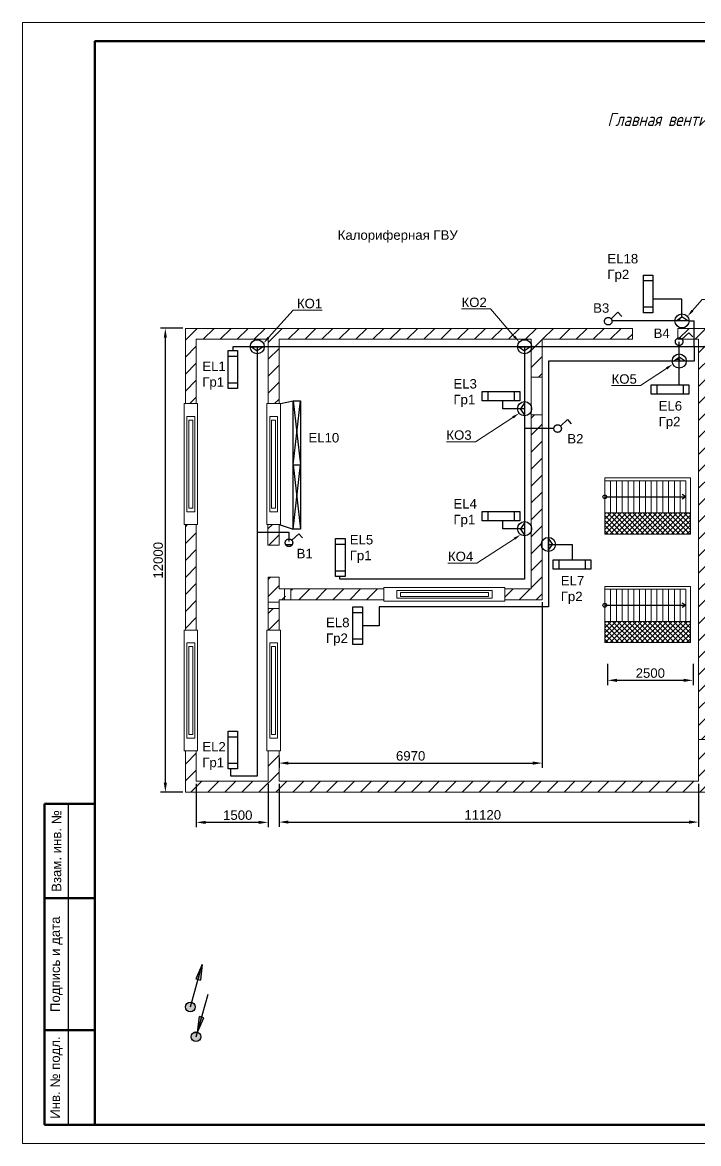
# Model space of a CAD drawing. Header units: millimetres. Extents: x -276 to 1709, y 11 to 936.
# Drawn here: x 843.4 to 1022.5, y 13.7 to 310.7 of the extents above; entities that cross this region are included whole.
import ezdxf
from ezdxf import colors
from ezdxf.entities.mleader import LeaderData, LeaderLine
from ezdxf.math import Vec2, Vec3

# ---------------------------------------------------------------- set-up
doc = ezdxf.new("R2010")
doc.units = ezdxf.units.MM
doc.linetypes.add('ACAD_ISO02W100', pattern=[15, 12, -3])
doc.layers.add('0-рамка', color=7, linetype='Continuous')
doc.layers.add('Ethernet', color=18, linetype='Continuous', lineweight=40)
doc.styles.add('ASU', font='arial.ttf', dxfattribs={"height": 2.5})
doc.styles.get("Standard").update_dxf_attribs({"font": 'arial.ttf'})
doc.styles.add('T_Дренажная_шахта_-Штреки_на_2021г_Стволы_шахты', font='arial.ttf')
doc.linetypes.add('Открытая прокладка', pattern='A,17.5,-1.003632,[130,ltypeshp,S=1.603,R=321.240311,X=0,Y=1.250099],-1.003632,[130,ltypeshp,S=2.5,R=0.000311,X=0,Y=-1.4e-05],-0.996466,[130,ltypeshp,S=1.5985,R=141.440311,X=0,Y=-1.24999],-0.996417,0.5', length=22.000147)
doc.dimstyles.new('ISO-25', dxfattribs={"dimtxt": 2.5, "dimasz": 2.5, "dimexe": 1.25, "dimexo": 0.625, "dimtad": 1, "dimtxsty": 'Standard', "dimcen": 2.5, "dimadec": 0, "dimazin": 0, "dimtfac": 1, "dimtmove": 0, "dimatfit": 3, "dimfxl": 1, "dimarcsym": 0})
pattern_1 = [(0, (0, 0), (0, 6.985), [5.08, -1.905]), (90, (0, 0), (-6.985, 4e-16), [5.08, -1.905])]

# ---------------------------------------------------------------- blocks, each defined once
blk = doc.blocks.new('*D18')
at = {"color": 0, "lineweight": -2, "transparency": 16777216}
for p, q in [((981.07, 157.15), (981.07, 113.25)), ((911.37, 115.9), (911.37, 113.25)), ((913.87, 114.5), (978.57, 114.5))]:
    blk.add_line(p, q, dxfattribs=at)
at = {"color": 0, "transparency": 16777216}
for points in [[(913.87, 114.92), (913.87, 114.08), (911.37, 114.5)], [(978.57, 114.92), (978.57, 114.08), (981.07, 114.5)]]:
    blk.add_solid(points, dxfattribs=at)
at = {"color": 0, "lineweight": 20, "transparency": 16777216, "insert": (946.22, 116.4), "char_height": 2.5, "attachment_point": 5}
blk.add_mtext('6970', dxfattribs=at)
blk = doc.blocks.new('*D19')
at = {"color": 0, "lineweight": -2, "transparency": 16777216}
for p, q in [((998.37, 140.76), (998.37, 135.18)), ((1021.02, 140.76), (1021.02, 135.18)), ((1018.52, 136.43), (1000.87, 136.43))]:
    blk.add_line(p, q, dxfattribs=at)
at = {"color": 0, "transparency": 16777216}
for points in [[(1000.87, 136.84), (1000.87, 136.01), (998.37, 136.43)], [(1018.52, 136.84), (1018.52, 136.01), (1021.02, 136.43)]]:
    blk.add_solid(points, dxfattribs=at)
at = {"color": 0, "lineweight": 20, "transparency": 16777216, "insert": (1009.69, 138.33), "char_height": 2.5, "attachment_point": 5}
blk.add_mtext('2500', dxfattribs=at)
blk = doc.blocks.new('*D20')
at = {"color": 0, "lineweight": -2, "transparency": 16777216}
for p, q in [((885.94, 229.68), (880.02, 229.68)), ((881.27, 109.28), (881.27, 227.18)), ((885.94, 106.78), (880.02, 106.78))]:
    blk.add_line(p, q, dxfattribs=at)
at = {"color": 0, "transparency": 16777216}
for points in [[(880.85, 227.18), (881.68, 227.18), (881.27, 229.68)], [(880.85, 109.28), (881.68, 109.28), (881.27, 106.78)]]:
    blk.add_solid(points, dxfattribs=at)
at = {"color": 0, "lineweight": 20, "transparency": 16777216, "insert": (879.37, 168.23), "char_height": 2.5, "attachment_point": 5, "rotation": 90}
blk.add_mtext('12000', dxfattribs=at)
blk = doc.blocks.new('*D21')
at = {"color": 0, "lineweight": -2, "transparency": 16777216}
for p, q in [((911.37, 109.05), (911.37, 97.63)), ((1022.47, 109.05), (1022.47, 97.63)), ((913.87, 98.88), (1019.97, 98.88))]:
    blk.add_line(p, q, dxfattribs=at)
at = {"color": 0, "transparency": 16777216}
for points in [[(913.87, 99.3), (913.87, 98.47), (911.37, 98.88)], [(1019.97, 99.3), (1019.97, 98.47), (1022.47, 98.88)]]:
    blk.add_solid(points, dxfattribs=at)
at = {"color": 0, "lineweight": 20, "transparency": 16777216, "insert": (965.32, 100.78), "char_height": 2.5, "attachment_point": 5}
blk.add_mtext('11120', dxfattribs=at)
blk = doc.blocks.new('*D22')
at = {"color": 0, "lineweight": -2, "transparency": 16777216}
for p, q in [((889.47, 109.05), (889.47, 97.55)), ((908.47, 109.05), (908.47, 97.55)), ((905.97, 98.8), (891.97, 98.8))]:
    blk.add_line(p, q, dxfattribs=at)
at = {"color": 0, "transparency": 16777216}
for points in [[(891.97, 99.22), (891.97, 98.38), (889.47, 98.8)], [(905.97, 99.22), (905.97, 98.38), (908.47, 98.8)]]:
    blk.add_solid(points, dxfattribs=at)
at = {"color": 0, "lineweight": 20, "transparency": 16777216, "insert": (900.44, 100.7), "char_height": 2.5, "attachment_point": 5}
blk.add_mtext('1500', dxfattribs=at)
blk = doc.blocks.new('*T30')
at = {"layer": '0-рамка', "color": 0, "lineweight": 50, "transparency": 16777216}
for p, q in [((0, 0), (0, 85)), ((0, 85), (13.33, 85)), ((13.33, 0), (13.33, 85)), ((0, 60), (13.33, 60)), ((0, 25), (13.33, 25)), ((0, 0), (13.33, 0))]:
    blk.add_line(p, q, dxfattribs=at)
at = {"layer": '0-рамка', "color": 0, "lineweight": 25, "transparency": 16777216}
blk.add_line((6.33, 0), (6.33, 85), dxfattribs=at)
at = {"layer": '0-рамка', "color": 0, "linetype": 'Continuous', "lineweight": 25, "transparency": 16777216, "char_height": 2.5, "attachment_point": 5, "rotation": 90, "style": 'ASU'}
for s, insert, width in [('Взам. инв. №', (3.17, 72.5), 22), ('Подпись и дата', (3.17, 42.5), 32), ('Инв. № подл.', (3.17, 12.5), 22)]:
    blk.add_mtext(s, dxfattribs=dict(at, insert=insert, width=width))
blk = doc.blocks.new('Выключ герметич')
at = {"linetype": 'ACAD_ISO02W100'}
h = blk.add_hatch(dxfattribs=at)
h.set_pattern_fill('ANGLE', color=256)
h.set_pattern_definition([(0, (-633.4454, -176.8755), (0, 6.985), [5.08, -1.905]), (90, (-633.4454, -176.8755), (-6.985, 4e-16), [5.08, -1.905])])
h.paths.add_polyline_path([(0.97, 0.02, 1), (-1.03, 0.02, 1)])
blk.add_lwpolyline([(0.72, 0.68), (2.56, 2.39), (3.58, 1.3)], dxfattribs=at)
blk.add_circle((-0.03, 0.02), 1, dxfattribs=at)
blk = doc.blocks.new('коробка ответ')
at = {"linetype": 'ACAD_ISO02W100'}
h = blk.add_hatch(dxfattribs=at)
h.set_pattern_fill('ANGLE', color=256)
h.set_pattern_definition([(0, (-1192.007, -200.464), (0, 6.985), [5.08, -1.905]), (90, (-1192.007, -200.464), (-6.985, 4e-16), [5.08, -1.905])])
h.paths.add_polyline_path([(0, -1.07), (1.53, 0), (-1.53, 0)])
for points in [[(-1.53, 0), (0, -1.07)], [(1.53, 0), (0, -1.07)]]:
    blk.add_lwpolyline(points, dxfattribs=at)
for points in [[(-1.87, 0), (1.87, 0)], [(0, -1.07), (0, -1.87)]]:
    blk.add_lwpolyline(points)
blk.add_circle((0, 0), 1.87)
blk = doc.blocks.new('стрелка')
h = blk.add_hatch(color=256)
h.dxf.hatch_style = 1
h.paths.add_polyline_path([(75.78, 244.27), (74.67, 240.31), (75.29, 240.12)])
h.paths.add_polyline_path([(75.78, 244.27), (74.05, 240.49), (74.67, 240.31)])
h.paths.add_polyline_path([(72.98, 234.26, 0.49653), (71.36, 233.03, 0.097419), (71.45, 232.55), (72.63, 233.03)])
h.paths.add_polyline_path([(72.98, 234.26), (72.63, 233.03), (73.82, 233.52, 0.231422)])
h.paths.add_polyline_path([(73.91, 233.03, 0.097419), (73.82, 233.52), (72.63, 233.03), (71.45, 232.55, 0.822458)])
for p, q in [((72.63, 233.03), (75.78, 244.27)), ((75.78, 244.27), (74.05, 240.49)), ((75.78, 244.27), (75.29, 240.12)), ((74.05, 240.49), (75.29, 240.12))]:
    blk.add_line(p, q)
blk.add_circle((72.63, 233.03), 1.28)
blk = doc.blocks.new('стрелка вниз')
h = blk.add_hatch(color=256)
h.dxf.hatch_style = 1
h.paths.add_polyline_path([(74, 248.8), (73.38, 248.99), (72.28, 245.07), (72.27, 245.02)])
h.paths.add_polyline_path([(73.38, 248.99), (72.77, 249.18), (72.28, 245.07)])
h.paths.add_polyline_path([(70.6, 243.8, 1), (73.15, 243.8, 1)])
h = blk.add_hatch()
h.set_pattern_fill('ANGLE', color=256)
h.set_pattern_definition(pattern_1)
h.paths.add_polyline_path([(74, 248.8), (73.38, 248.99), (72.28, 245.07), (72.27, 245.02)])
h.paths.add_polyline_path([(73.38, 248.99), (72.77, 249.18), (72.28, 245.07)])
h = blk.add_hatch()
h.set_pattern_fill('ANGLE', color=256)
h.set_pattern_definition(pattern_1)
h.paths.add_polyline_path([(74, 248.8), (73.38, 248.99), (72.28, 245.07), (72.27, 245.02)])
h.paths.add_polyline_path([(73.38, 248.99), (72.77, 249.18), (72.28, 245.07)])
h = blk.add_hatch()
h.set_pattern_fill('ANGLE', color=256)
h.set_pattern_definition([(0, (0.547, 1.189), (0, 6.985), [5.08, -1.905]), (90, (0.547, 1.189), (-6.985, 4e-16), [5.08, -1.905])])
h.paths.add_polyline_path([(73.15, 243.8, 1), (70.6, 243.8, 1)])
for p, q in [((71.92, 243.8), (75.07, 255.04)), ((72.27, 245.02), (72.77, 249.18)), ((72.27, 245.02), (74, 248.8)), ((74, 248.8), (72.77, 249.18))]:
    blk.add_line(p, q)
blk.add_circle((71.87, 243.8), 1.28)

msp = doc.modelspace()

# ---------------------------------------------------------------- hatches: boundary and pattern name
at = {"lineweight": 20}
h = msp.add_hatch(dxfattribs=at)
h.set_pattern_fill('ANSI31', color=0)
h.paths.add_polyline_path([(978.166, 216.76), (981.066, 216.76), (981.066, 226.776), (1004.952, 226.776), (1004.952, 229.676), (972.652, 229.676), (886.566, 229.676), (886.566, 226.776), (886.566, 209.726), (889.466, 209.726), (889.466, 226.776), (908.466, 226.776), (908.466, 209.726), (911.366, 209.726), (911.366, 226.776), (978.166, 226.776)])
at = {"linetype": 'ACAD_ISO02W100'}
h = msp.add_hatch(dxfattribs=at)
h.set_pattern_fill('ANSI31', color=0)
h.paths.add_polyline_path([(1107.266, 229.676), (1095.366, 229.676), (1095.366, 226.776), (1104.366, 226.776), (1104.366, 193.28, -0.2258414), (1105.058, 191.826, -0.2258414), (1104.366, 190.371), (1104.366, 182.614), (1107.266, 182.614)])
h.paths.add_polyline_path([(1107.266, 182.614), (1104.366, 182.614), (1104.366, 176.679), (1104.366, 153.876), (1107.266, 153.876)])
h.paths.add_polyline_path([(1107.266, 153.876), (1104.366, 153.876), (1104.366, 146.475, -0.2258414), (1105.058, 145.021, -0.2258414), (1104.366, 143.566), (1104.366, 135.945), (1107.266, 135.945)])
h.paths.add_polyline_path([(1107.266, 130.951), (1104.366, 130.951), (1104.366, 109.676), (1025.366, 109.676), (1025.366, 109.676), (1025.366, 119.319), (1022.466, 119.319), (1022.466, 109.676), (988.234, 109.676), (911.366, 109.676), (911.366, 117.726), (908.466, 117.726), (908.466, 109.676), (889.466, 109.676), (889.466, 117.726), (886.566, 117.726), (886.566, 108.226), (886.566, 106.776), (1107.266, 106.776)])
at = {"lineweight": 20}
h = msp.add_hatch(dxfattribs=at)
h.set_pattern_fill('ANSI31', color=0)
h.paths.add_polyline_path([(1025.366, 226.776), (1083.366, 226.776), (1083.366, 229.676), (1045.952, 229.676), (1016.952, 229.676), (1016.952, 226.776), (1022.466, 226.776), (1022.466, 120.815), (1025.366, 120.815)])
h = msp.add_hatch(dxfattribs=at)
h.set_pattern_fill('ANSI31', color=0)
h.paths.add_polyline_path([(978.166, 160.676), (971.166, 160.676), (971.166, 157.776), (981.066, 157.776), (981.066, 160.676), (981.066, 206.745), (978.166, 206.745)])
h = msp.add_hatch()
h.set_pattern_fill('ANSI37', color=256, scale=0.3)
h.set_pattern_definition([(45, (0, 28.7382), (-0.6735192, 0.6735192), []), (135, (0, 28.7382), (-0.6735192, -0.6735192), [])])
h.paths.add_polyline_path([(1020.302, 180.773), (1019.131, 180.773), (1017.597, 180.773), (1016.062, 180.773), (1014.528, 180.773), (1012.993, 180.773), (1011.459, 180.773), (1009.924, 180.773), (1008.39, 180.773), (1006.855, 180.773), (1005.32, 180.773), (1003.786, 180.773), (1002.251, 180.773), (1000.717, 180.773), (999.182, 180.773), (997.648, 180.773), (997.648, 175.16), (1020.302, 175.16)])
h = msp.add_hatch(dxfattribs=at)
h.set_pattern_fill('ANSI31', color=0)
h.paths.add_polyline_path([(886.566, 149.726), (889.466, 149.726), (889.466, 177.726), (886.566, 177.726)])
h = msp.add_hatch(dxfattribs=at)
h.set_pattern_fill('ANSI31', color=0)
h.paths.add_polyline_path([(911.366, 177.726), (908.425, 177.726), (908.425, 172.27), (911.366, 172.27)])
h = msp.add_hatch(dxfattribs=at)
h.set_pattern_fill('ANSI31', color=0)
h.paths.add_polyline_path([(911.366, 163.726), (908.466, 163.726), (908.466, 157.152), (908.474, 157.152), (908.474, 157.061), (911.366, 157.046), (911.366, 157.776), (912.779, 157.776), (912.779, 157.785), (913.097, 157.783), (913.097, 160.676), (911.366, 160.676)])
h = msp.add_hatch(dxfattribs=at)
h.set_pattern_fill('ANSI31', color=0)
h.paths.add_polyline_path([(923.812, 160.676), (914.641, 160.676), (914.641, 157.776), (925.032, 157.776)])
h = msp.add_hatch(dxfattribs=at)
h.set_pattern_fill('ANSI31', color=0)
h.paths.add_polyline_path([(939.166, 160.676), (923.812, 160.676), (925.032, 157.776), (939.166, 157.776)])
h = msp.add_hatch(dxfattribs=at)
h.set_pattern_fill('ANSI31', color=0)
h.paths.add_polyline_path([(911.366, 155.499), (908.466, 155.499), (908.466, 155.447), (908.466, 149.726), (911.366, 149.726)])
h = msp.add_hatch()
h.set_pattern_fill('ANSI37', color=256, scale=0.3)
h.paths.add_polyline_path([(1020.302, 152.035), (1019.131, 152.035), (1017.597, 152.035), (1016.062, 152.035), (1014.528, 152.035), (1012.993, 152.035), (1011.459, 152.035), (1009.924, 152.035), (1008.39, 152.035), (1006.855, 152.035), (1005.32, 152.035), (1003.786, 152.035), (1002.251, 152.035), (1000.717, 152.035), (999.182, 152.035), (997.648, 152.035), (997.648, 146.422), (1020.302, 146.422)])

# ---------------------------------------------------------------- linework, layer by layer
for p, q in [((1010.364, 242.304), (1007.864, 242.304)), ((1010.364, 235.304), (1007.864, 235.304)), ((897.866, 222.276), (900.366, 222.276)), ((897.866, 215.276), (900.366, 215.276)), ((1011.4, 214.696), (1011.4, 212.196)), ((1018.4, 214.696), (1018.4, 212.196)), ((966.666, 212.933), (966.666, 210.433)), ((973.666, 212.933), (973.666, 210.433)), ((911.72, 209.726), (915.1, 210.5)), ((997.648, 185.038), (1019.131, 185.038)), ((1019.131, 185.038), (1018.107, 185.638)), ((1019.131, 185.038), (1018.107, 184.438)), ((966.666, 181.146), (966.666, 178.646)), ((973.666, 181.146), (973.666, 178.646)), ((1019.131, 180.773), (1020.302, 180.773)), ((911.366, 177.726), (915.1, 176.5)), ((926.366, 172.476), (928.866, 172.476)), ((985.478, 168.378), (985.478, 165.878)), ((992.478, 168.378), (992.478, 165.878)), ((926.366, 165.476), (928.866, 165.476)), ((997.648, 156.3), (1019.131, 156.3)), ((1019.131, 156.3), (1018.107, 156.9)), ((1019.131, 156.3), (1018.107, 155.7)), ((930.933, 154.396), (933.433, 154.396)), ((1019.131, 152.035), (1020.302, 152.035)), ((930.933, 147.396), (933.433, 147.396)), ((897.866, 121.476), (900.366, 121.476)), ((897.866, 114.476), (900.366, 114.476))]:
    msp.add_line(p, q)
at = {"color": 0, "lineweight": 20}
for p, q in [((1004.952, 229.676), (1004.952, 226.776)), ((1016.952, 229.676), (1016.952, 226.776)), ((908.466, 226.776), (889.466, 226.776)), ((978.166, 226.776), (978.166, 206.745)), ((981.066, 226.776), (1004.952, 226.776)), ((981.066, 206.745), (981.066, 226.776)), ((1016.952, 226.776), (1022.466, 226.776)), ((978.166, 216.76), (981.066, 216.76)), ((978.166, 206.745), (981.066, 206.745)), ((908.425, 172.27), (908.425, 177.726)), ((911.366, 172.27), (911.366, 177.726)), ((911.366, 172.27), (908.425, 172.27)), ((908.466, 163.726), (911.366, 163.726)), ((912.779, 157.785), (912.779, 160.676)), ((914.484, 160.676), (914.484, 157.785)), ((978.166, 160.676), (971.166, 160.676)), ((908.474, 157.152), (911.366, 157.152)), ((911.366, 155.447), (908.474, 155.447)), ((1022.454, 120.8), (1025.346, 120.8)), ((1022.466, 109.676), (1022.466, 119.319)), ((988.234, 109.676), (1022.466, 109.676)), ((1036.574, 106.776), (987.156, 106.776))]:
    msp.add_line(p, q, dxfattribs=at)
at = {"lineweight": 20}
for p, q in [((1020.302, 190.069), (997.648, 190.069)), ((1020.302, 161.331), (997.648, 161.331))]:
    msp.add_line(p, q, dxfattribs=at)
for points in [[(1010.364, 243.804), (1010.364, 233.804), (1007.864, 233.804), (1007.864, 243.804), (1010.364, 243.804)], [(1018.082, 233.535), (1018.082, 237.364), (1010.364, 237.364)], [(1019.956, 231.661), (1021.344, 231.661)], [(1021.344, 224.8), (1021.344, 231.661)], [(1017.353, 221.009), (1017.353, 226.107)], [(897.866, 213.776), (897.866, 223.776), (900.366, 223.776), (900.366, 213.776), (897.866, 213.776)], [(1017.353, 214.696), (1017.353, 221.009)], [(1009.9, 214.696), (1019.9, 214.696), (1019.9, 212.196), (1009.9, 212.196), (1009.9, 214.696)], [(965.166, 212.933), (975.166, 212.933), (975.166, 210.433), (965.166, 210.433), (965.166, 212.933)], [(915.1, 210.5), (917.1, 210.5), (917.1, 176.5), (915.1, 176.5), (915.1, 210.5)], [(915.1, 210.5), (917.1, 193.5)], [(915.1, 193.5), (917.1, 210.5)], [(984.146, 203.174), (976.4, 203.174)], [(915.1, 193.5), (917.1, 193.5)], [(915.1, 193.5), (917.1, 176.5)], [(915.1, 176.5), (917.1, 193.5)], [(965.166, 181.146), (975.166, 181.146), (975.166, 178.646), (965.166, 178.646), (965.166, 181.146)], [(905.6, 175.689), (913.988, 175.689), (913.988, 173.173)], [(926.366, 163.976), (926.366, 173.976), (928.866, 173.976), (928.866, 163.976), (926.366, 163.976)], [(982.697, 172.427), (988.978, 172.427), (988.978, 168.378)], [(983.978, 168.378), (993.978, 168.378), (993.978, 165.878), (983.978, 165.878), (983.978, 168.378)], [(930.933, 145.896), (930.933, 155.896), (933.433, 155.896), (933.433, 145.896), (930.933, 145.896)], [(897.866, 112.976), (897.866, 122.976), (900.366, 122.976), (900.366, 112.976), (897.866, 112.976)]]:
    msp.add_lwpolyline(points)
at = {"linetype": 'Открытая прокладка', "ltscale": 0.5}
for points in [[(1016.208, 231.661), (999.536, 231.661)], [(1069.4, 224.8), (905.6, 224.8), (905.6, 111), (898.6, 111), (898.6, 112.976)], [(976.4, 224.8), (976.4, 163.2), (927.5, 163.2), (927.5, 163.976)], [(1021.344, 224.8), (1021.344, 221.009), (982.697, 221.009), (982.697, 155.896), (937.883, 155.896), (937.883, 150.887), (933.433, 150.896)], [(976.4, 208.383), (970.6, 208.383), (970.6, 210.433)], [(976.4, 176.596), (970.6, 176.596), (970.6, 178.646)]]:
    msp.add_lwpolyline(points, dxfattribs=at)
at = {"color": 0, "lineweight": 20}
for points in [[(886.566, 226.776), (886.566, 229.676), (972.652, 229.676)], [(972.652, 229.676), (1004.952, 229.676)], [(1016.952, 229.676), (1045.952, 229.676)], [(886.566, 209.726), (886.566, 228.226)], [(889.466, 226.776), (889.466, 209.726)], [(908.466, 209.726), (908.466, 226.776)], [(911.366, 226.776), (911.366, 209.726)], [(978.166, 226.776), (911.366, 226.776)], [(1004.952, 226.776), (981.066, 226.776)], [(1022.466, 226.776), (1016.952, 226.776)], [(1022.466, 226.776), (1016.952, 226.776)], [(1022.466, 109.676), (1022.466, 226.776)], [(978.166, 160.676), (978.166, 206.745)], [(981.066, 206.745), (981.066, 159.226)], [(886.566, 149.726), (886.566, 177.726)], [(889.466, 177.726), (889.466, 149.726)], [(908.466, 149.726), (908.466, 163.726)], [(911.366, 163.726), (911.366, 160.676)], [(911.366, 160.676), (939.166, 160.676)], [(981.066, 160.676), (981.066, 157.776), (971.166, 157.776)], [(971.166, 160.676), (978.166, 160.676)], [(939.166, 157.776), (911.366, 157.776)], [(911.366, 157.776), (911.366, 149.726)], [(886.566, 108.226), (886.566, 117.726)], [(889.466, 117.726), (889.466, 109.676)], [(908.466, 109.676), (908.466, 117.726)], [(911.366, 117.726), (911.366, 109.676)], [(1107.266, 106.776), (886.566, 106.776), (886.566, 109.676)], [(889.466, 109.676), (908.466, 109.676)], [(911.366, 109.676), (1022.466, 109.676)]]:
    msp.add_lwpolyline(points, dxfattribs=at)
at = {"linetype": 'Открытая прокладка'}
msp.add_lwpolyline([(905.6, 224.8), (899.1, 224.8), (899.1, 223.776)], dxfattribs=at)
at = {"color": 0, "lineweight": 20}
for points in [[(889.82, 177.726), (889.82, 209.726), (886.212, 209.726), (886.212, 177.726)], [(911.72, 177.726), (911.72, 209.726), (908.112, 209.726), (908.112, 177.726)], [(889.034, 206.356), (889.034, 181.096), (886.998, 181.096), (886.998, 206.356)], [(888.549, 205.373), (888.549, 182.079), (887.483, 182.079), (887.483, 205.373)], [(910.934, 206.356), (910.934, 181.096), (908.898, 181.096), (908.898, 206.356)], [(910.449, 205.373), (910.449, 182.079), (909.383, 182.079), (909.383, 205.373)], [(971.166, 160.99), (939.166, 160.99), (939.166, 157.381), (971.166, 157.381)], [(942.536, 160.204), (967.796, 160.204), (967.796, 158.167), (942.536, 158.167)], [(943.518, 159.719), (966.813, 159.719), (966.813, 158.652), (943.518, 158.652)], [(889.82, 117.726), (889.82, 149.726), (886.212, 149.726), (886.212, 117.726)], [(911.72, 117.726), (911.72, 149.726), (908.112, 149.726), (908.112, 117.726)], [(889.034, 146.356), (889.034, 121.096), (886.998, 121.096), (886.998, 146.356)], [(910.934, 146.356), (910.934, 121.096), (908.898, 121.096), (908.898, 146.356)], [(888.549, 145.373), (888.549, 122.079), (887.483, 122.079), (887.483, 145.373)], [(910.449, 145.373), (910.449, 122.079), (909.383, 122.079), (909.383, 145.373)]]:
    msp.add_lwpolyline(points, close=True, dxfattribs=at)
at = {"lineweight": 20}
for points in [[(1020.302, 175.16), (997.648, 175.16), (997.648, 190.069), (1020.302, 190.069)], [(997.648, 180.773), (999.182, 180.773), (999.182, 189.304), (997.648, 189.304)], [(999.182, 180.773), (1000.717, 180.773), (1000.717, 189.304), (999.182, 189.304)], [(1000.717, 180.773), (1002.251, 180.773), (1002.251, 189.304), (1000.717, 189.304)], [(1002.251, 180.773), (1003.786, 180.773), (1003.786, 189.304), (1002.251, 189.304)], [(1003.786, 180.773), (1005.32, 180.773), (1005.32, 189.304), (1003.786, 189.304)], [(1005.32, 180.773), (1006.855, 180.773), (1006.855, 189.304), (1005.32, 189.304)], [(1006.855, 180.773), (1008.39, 180.773), (1008.39, 189.304), (1006.855, 189.304)], [(1008.39, 180.773), (1009.924, 180.773), (1009.924, 189.304), (1008.39, 189.304)], [(1009.924, 180.773), (1011.459, 180.773), (1011.459, 189.304), (1009.924, 189.304)], [(1011.459, 180.773), (1012.993, 180.773), (1012.993, 189.304), (1011.459, 189.304)], [(1012.993, 180.773), (1014.528, 180.773), (1014.528, 189.304), (1012.993, 189.304)], [(1014.528, 180.773), (1016.062, 180.773), (1016.062, 189.304), (1014.528, 189.304)], [(1016.062, 180.773), (1017.597, 180.773), (1017.597, 189.304), (1016.062, 189.304)], [(1017.597, 180.773), (1019.131, 180.773), (1019.131, 189.304), (1017.597, 189.304)], [(1020.302, 146.422), (997.648, 146.422), (997.648, 161.331), (1020.302, 161.331)], [(997.648, 152.035), (999.182, 152.035), (999.182, 160.565), (997.648, 160.565)], [(999.182, 152.035), (1000.717, 152.035), (1000.717, 160.565), (999.182, 160.565)], [(1000.717, 152.035), (1002.251, 152.035), (1002.251, 160.565), (1000.717, 160.565)], [(1002.251, 152.035), (1003.786, 152.035), (1003.786, 160.565), (1002.251, 160.565)], [(1003.786, 152.035), (1005.32, 152.035), (1005.32, 160.565), (1003.786, 160.565)], [(1005.32, 152.035), (1006.855, 152.035), (1006.855, 160.565), (1005.32, 160.565)], [(1006.855, 152.035), (1008.39, 152.035), (1008.39, 160.565), (1006.855, 160.565)], [(1008.39, 152.035), (1009.924, 152.035), (1009.924, 160.565), (1008.39, 160.565)], [(1009.924, 152.035), (1011.459, 152.035), (1011.459, 160.565), (1009.924, 160.565)], [(1011.459, 152.035), (1012.993, 152.035), (1012.993, 160.565), (1011.459, 160.565)], [(1012.993, 152.035), (1014.528, 152.035), (1014.528, 160.565), (1012.993, 160.565)], [(1014.528, 152.035), (1016.062, 152.035), (1016.062, 160.565), (1014.528, 160.565)], [(1016.062, 152.035), (1017.597, 152.035), (1017.597, 160.565), (1016.062, 160.565)], [(1017.597, 152.035), (1019.131, 152.035), (1019.131, 160.565), (1017.597, 160.565)]]:
    msp.add_lwpolyline(points, close=True, dxfattribs=at)
for centre in [(997.648, 185.038), (997.648, 156.3)]:
    msp.add_circle(centre, 0.5)
at = {"layer": '0-рамка', "lineweight": 5}
msp.add_lwpolyline([(843.421, 13.714), (1263.421, 13.714), (1263.421, 310.714), (843.421, 310.714)], close=True, dxfattribs=at)
at = {"layer": '0-рамка', "lineweight": 50}
msp.add_lwpolyline([(862.627, 18.714), (1257.627, 18.714), (1257.627, 305.714), (862.627, 305.714)], close=True, dxfattribs=at)

# ---------------------------------------------------------------- block references
at = {"linetype": 'ACAD_ISO02W100'}
for name, p in [('Выключ герметич', (998.574, 231.546)), ('коробка ответ', (905.6, 224.8)), ('коробка ответ', (976.4, 224.8)), ('Выключ герметич', (1017.353, 226.107)), ('Выключ герметич', (985.178, 203.106)), ('Выключ герметич', (914.032, 172.853))]:
    msp.add_blockref(name, p, dxfattribs=at)
for p, rotation in [((1018.082, 231.661), 180), ((1017.353, 221.009), 180), ((976.4, 208.383), 270), ((976.4, 176.596), 270), ((982.697, 172.427), 89.99999999999999)]:
    msp.add_blockref('коробка ответ', p, dxfattribs=dict(at, rotation=rotation))
for name, p in [('*T30', (849.294, 18.714)), ('стрелка', (815.27, -183.122)), ('стрелка вниз', (817.501, -201.789))]:
    msp.add_blockref(name, p)

# ---------------------------------------------------------------- texts
at = {"char_height": 2.5, "attachment_point": 1, "style": 'ASU'}
for s, width, insert in [('Калориферная ГВУ', 72, (926.916, 255.634)), ('EL18\\PГр2', 7.7, (998.328, 249.379)), ('В3', 7.7, (994.559, 236.307)), ('В4', 7.7, (1010.566, 229.625)), ('EL1\\PГр1', 7.7, (891.051, 220.883)), ('EL3\\PГр1', 7.7, (957.556, 216.233)), ('EL6\\PГр2', 7.7, (1011.9, 210.396)), ('EL10', 7.7, (919.16, 201.945)), ('В2', 7.7, (987.711, 201.669)), ('EL4\\PГр1', 7.7, (957.556, 184.446)), ('EL5\\PГр1', 7.7, (930.101, 174.924)), ('В1', 7.7, (916.033, 171.266)), ('EL7\\PГр2', 7.7, (985.978, 164.078)), ('EL8\\PГр2', 7.7, (923.823, 153.003)), ('EL2\\PГр1', 7.7, (891.051, 120.083))]:
    msp.add_mtext_dynamic_manual_height_columns(s, width=width, gutter_width=12.5, heights=[0], dxfattribs=dict(at, insert=insert))
at = {"layer": 'Ethernet', "color": 0, "lineweight": 20, "insert": (998.328, 286.752), "char_height": 3.5, "attachment_point": 1, "style": 'T_Дренажная_шахта_-Штреки_на_2021г_Стволы_шахты'}
msp.add_mtext_dynamic_manual_height_columns('{\\fGOST type A|b0|i1|c204|p34;Главная вентиляционная установка (вентиляторно-калориферное помещение)}', width=150.10024, gutter_width=5378.916, heights=[12.723], dxfattribs=at)

# ---------------------------------------------------------------- dimensions: what is measured, and where the dimension line sits
at = {"color": 0, "lineweight": 20}
dim = msp.add_linear_dim(base=(881.268, 229.676), p1=(886.566, 106.776), p2=(886.566, 229.676), angle=90, text='12000', dimstyle='ISO-25', dxfattribs=at)
dim.commit()
dim.dimension.update_dxf_attribs({"geometry": '*D20', "text_midpoint": (879.367, 168.226)})
for base, p1, p2, text, picture, middle in [((981.066, 114.5), (911.366, 116.528), (981.066, 157.776), '6970', '*D18', (946.216, 114.5)), ((998.366, 136.426), (1021.02, 141.387), (998.366, 141.387), '2500', '*D19', (1009.693, 136.426)), ((889.466, 98.8), (908.466, 109.676), (889.466, 109.676), '1500', '*D22', (900.44, 98.8)), ((1022.466, 98.883), (911.366, 109.676), (1022.466, 109.676), '11120', '*D21', (965.323, 98.883))]:
    dim = msp.add_linear_dim(base=base, p1=p1, p2=p2, text=text, dimstyle='ISO-25', dxfattribs=at)
    dim.commit()
    dim.dimension.update_dxf_attribs({"geometry": picture, "text_midpoint": middle, "dimtype": 160})

# ---------------------------------------------------------------- leaders
ml = msp.add_multileader_mtext('Standard')
ml.set_content('КО2', color=256, style='ASU')
ml.set_leader_properties(color=256, linetype='ByLayer', lineweight=18)
ml.build(insert=Vec2(0, 0))
ml.multileader.update_dxf_attribs({"has_dogleg": 0, "text_left_attachment_type": 6, "text_right_attachment_type": 6, "dogleg_length": 0.36, "arrow_head_size": 2})
ctx = ml.context
ctx.base_point, ctx.char_height, ctx.arrow_head_size, ctx.landing_gap_size, ctx.plane_origin = Vec3(959.155, 234.816), 2.5, 2, 1, Vec3(974.938, 224.117)
ctx.left_attachment, ctx.right_attachment, ctx.text_align_type = 6, 6, 2
notes = []
notes.append((ctx, [(1, (1, 1, 0), (967.75, 234.816), (-1, 0), 0.36, [(0, [(974.982, 226.025)], 0, [])])]))
ctx.mtext.insert, ctx.mtext.alignment, ctx.mtext.flow_direction = Vec3(966.39, 237.816), 3, 5
ml = msp.add_multileader_mtext('Standard')
ml.set_content('КО5', color=256, style='ASU')
ml.set_leader_properties(color=256, linetype='ByLayer', lineweight=18)
ml.build(insert=Vec2(0, 0))
ml.multileader.update_dxf_attribs({"has_dogleg": 0, "text_left_attachment_type": 6, "text_right_attachment_type": 6, "dogleg_length": 0.36, "arrow_head_size": 2})
ctx = ml.context
ctx.base_point, ctx.char_height, ctx.arrow_head_size, ctx.landing_gap_size, ctx.plane_origin = Vec3(1023.405, 237.343), 2.5, 2, 1, Vec3(1039.188, 226.643)
ctx.left_attachment, ctx.right_attachment = 6, 6
notes.append((ctx, [(0, (1, 1, 0), (1023.045, 237.343), (1, 0), 0.36, [(0, [(1019.535, 232.844)], 0, [])])]))
ctx.mtext.insert, ctx.mtext.flow_direction = Vec3(1024.405, 240.343), 5
ml = msp.add_multileader_mtext('Standard')
ml.set_content('КО1', color=256, style='ASU')
ml.set_leader_properties(color=256, linetype='ByLayer', lineweight=18)
ml.build(insert=Vec2(0, 0))
ml.multileader.update_dxf_attribs({"has_dogleg": 0, "text_left_attachment_type": 6, "text_right_attachment_type": 6, "dogleg_length": 0.36, "arrow_head_size": 2})
ctx = ml.context
ctx.base_point, ctx.char_height, ctx.arrow_head_size, ctx.landing_gap_size, ctx.plane_origin = Vec3(915.106, 234.508), 2.5, 2, 1, Vec3(907.191, 223.809)
ctx.left_attachment, ctx.right_attachment = 6, 6
notes.append((ctx, [(0, (1, 1, 0), (914.746, 234.508), (1, 0), 0.36, [(0, [(907.234, 225.717)], 0, [])])]))
ctx.mtext.insert, ctx.mtext.flow_direction = Vec3(916.106, 237.508), 5
ml = msp.add_multileader_mtext('Standard')
ml.set_content('КО5', color=256, style='ASU')
ml.set_leader_properties(color=256, linetype='ByLayer', lineweight=18)
ml.build(insert=Vec2(0, 0))
ml.multileader.update_dxf_attribs({"has_dogleg": 0, "text_left_attachment_type": 6, "text_right_attachment_type": 6, "dogleg_length": 0.36, "arrow_head_size": 2})
ctx = ml.context
ctx.base_point, ctx.char_height, ctx.arrow_head_size, ctx.landing_gap_size, ctx.plane_origin = Vec3(998.848, 214.502), 2.5, 2, 1, Vec3(1014.631, 203.803)
ctx.left_attachment, ctx.right_attachment, ctx.text_align_type = 6, 6, 2
notes.append((ctx, [(1, (1, 1, 0), (1007.487, 214.502), (-1, 0), 0.36, [(0, [(1015.672, 220.182)], 0, [])])]))
ctx.mtext.insert, ctx.mtext.alignment, ctx.mtext.flow_direction = Vec3(1006.127, 217.502), 3, 5
ml = msp.add_multileader_mtext('Standard')
ml.set_content('КО3', color=256, style='ASU')
ml.set_leader_properties(color=256, linetype='ByLayer', lineweight=18)
ml.build(insert=Vec2(0, 0))
ml.multileader.update_dxf_attribs({"has_dogleg": 0, "text_left_attachment_type": 6, "text_right_attachment_type": 6, "dogleg_length": 0.36, "arrow_head_size": 2})
ctx = ml.context
ctx.base_point, ctx.char_height, ctx.arrow_head_size, ctx.landing_gap_size, ctx.plane_origin = Vec3(955.12, 199.654), 2.5, 2, 1, Vec3(974.923, 205.266)
ctx.left_attachment, ctx.right_attachment, ctx.text_align_type = 6, 6, 2
notes.append((ctx, [(1, (1, 1, 0), (963.74, 199.654), (-1, 0), 0.36, [(0, [(974.967, 207.175)], 0, [])])]))
ctx.mtext.insert, ctx.mtext.alignment, ctx.mtext.flow_direction = Vec3(962.38, 202.654), 3, 5
ml = msp.add_multileader_mtext('Standard')
ml.set_content('КО4', color=256, style='ASU')
ml.set_leader_properties(color=256, linetype='ByLayer', lineweight=18)
ml.build(insert=Vec2(0, 0))
ml.multileader.update_dxf_attribs({"has_dogleg": 0, "text_left_attachment_type": 6, "text_right_attachment_type": 6, "dogleg_length": 0.36, "arrow_head_size": 2})
ctx = ml.context
ctx.base_point, ctx.char_height, ctx.arrow_head_size, ctx.landing_gap_size, ctx.plane_origin = Vec3(955.545, 167.502), 2.5, 2, 1, Vec3(975.337, 173.114)
ctx.left_attachment, ctx.right_attachment, ctx.text_align_type = 6, 6, 2
notes.append((ctx, [(1, (1, 1, 0), (964.155, 167.502), (-1, 0), 0.36, [(0, [(975.381, 175.023)], 0, [])])]))
ctx.mtext.insert, ctx.mtext.alignment, ctx.mtext.flow_direction = Vec3(962.795, 170.502), 3, 5
for ctx, leaders in notes:
    for number, flags, end, landing, length, lines in leaders:
        leader = LeaderData()
        leader.index, (leader.has_last_leader_line, leader.has_dogleg_vector, leader.attachment_direction) = number, flags
        leader.last_leader_point, leader.dogleg_vector, leader.dogleg_length = Vec3(end), Vec3(landing), length
        for number, points, colour, breaks in lines:
            line = LeaderLine()
            line.index, line.vertices, line.color, line.breaks = number, Vec3.list(points), colors.encode_raw_color(colour), breaks
            leader.lines.append(line)
        ctx.leaders.append(leader)

doc.saveas('drawing.dxf')
